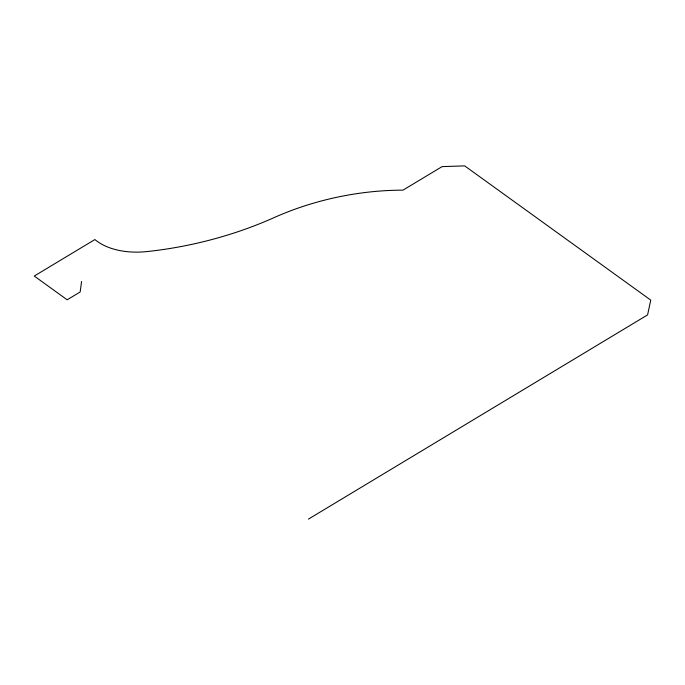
<?xml version="1.0" encoding="UTF-8"?>
<svg xmlns="http://www.w3.org/2000/svg" width="685" height="685" viewBox="0 0 685 685"><rect width="100%" height="100%" fill="white"/><g stroke="black" fill="none" stroke-linecap="round" stroke-linejoin="round"><path stroke-width="1.03" d="M81.575 281.484L80.162 291.981L67.164 299.799L34.25 276.055L94.89 239.544A65.169 40.483 -11.4 0 0 147.121 251.558A268.64 166.866 -11.4 0 0 274.068 217.624A203.214 126.228 -11.4 0 1 402.985 190.156L442.073 166.626L464.687 165.881L650.75 300.116L647.59 314.894L308.43 519.119"/></g></svg>
